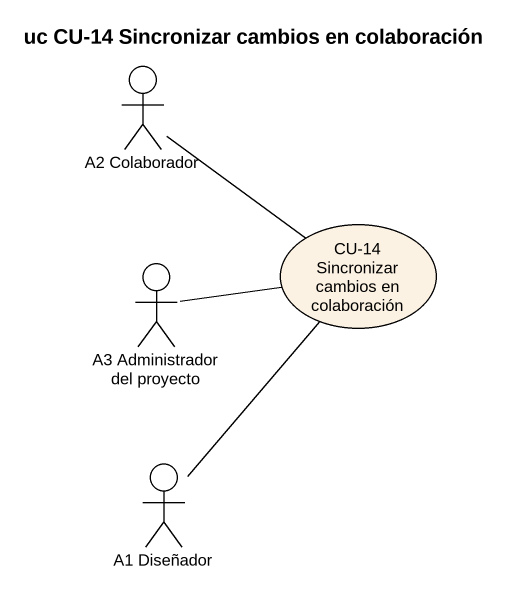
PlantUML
@startuml
title uc CU-14 Sincronizar cambios en colaboración
actor "A2 Colaborador" as A2_Colaborador
usecase "CU-14 Sincronizar cambios en colaboración" as CU_14_Sincronizar_cambios
actor "A3 Administrador del proyecto" as A3_Administrador_del
actor "A1 Diseñador" as A1_Diseñador
A2_Colaborador -- CU_14_Sincronizar_cambios
A3_Administrador_del -right- CU_14_Sincronizar_cambios
A1_Diseñador -up- CU_14_Sincronizar_cambios
@enduml
